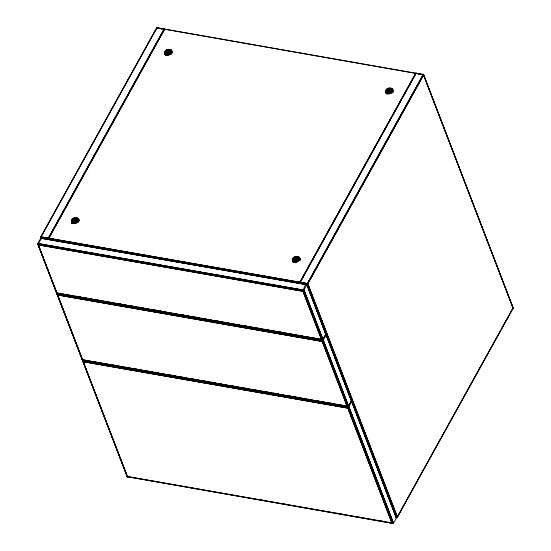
<?xml version="1.0" encoding="UTF-8"?>
<svg xmlns="http://www.w3.org/2000/svg" width="551" height="551" viewBox="0 0 551 551"><rect width="100%" height="100%" fill="white"/><g stroke="black" fill="none" stroke-linecap="round" stroke-linejoin="round"><path stroke-width="0.83" d="M38.536 244.933C38.171 241.434 43.791 236.593 41.621 238.335M57.759 295.012L57.938 293.662L57.786 295.074L322.232 341.462L326.295 334.588L351.559 401.066L348.363 406.548L82.313 359.982L57.001 293.628L323.279 340.201L348.659 406.307M38.487 244.554L38.715 243.576L38.556 244.995L303.009 291.376L307.045 284.481L325.93 334.292L323.024 339.533L322.273 339.809L56.705 293.228L37.778 243.549L40.808 238.073L42.186 238.184M57.71 294.633L57.945 293.655M48.708 238.762L48.75 238.135L48.708 238.762L299.806 282.801L299.847 282.174L40.96 236.813L41.635 238.707L40.891 236.847L48.784 238.397L164.57 29.355L164.212 28.804L156.677 27.791L164.57 29.355M299.806 282.801L299.847 282.174M71.857 221.261L74.337 221.743L75.253 223.389L73.331 218.382L74.344 221.998L75.253 223.389C86.5 218.01 67.773 214.194 72.209 223.506M164.77 54.577L168.034 55.327C180.087 50.169 161.36 45.258 165.472 55.121M293.029 262.235C289.289 257.324 299.813 253.426 300.15 259.645L299.551 258.061L300.109 259.555M386.141 93.456C382.959 83.828 400.632 89.262 388.854 94.063L386.933 89.055M83.415 361.849L83.573 360.43L83.394 361.787M127.157 476.794L128.169 476.622L127.522 476.76L82.678 360.285L348.914 406.969L393.51 523.161L392.767 523.436L127.446 476.746M303.987 290.239L37.778 243.549L37.929 244.313L303.498 290.894L322.273 339.809L321.536 339.595L303.064 291.334C303.47 289.798 304.682 284.047 306.714 284.585L311.356 296.658M350.243 403.036C353.115 397.739 347.371 406.989 347.867 408.229L348.693 406.734M83.311 361.773L347.922 408.188L351.903 401.342L396.417 517.919L393.51 523.161M75.253 223.389C75.397 220.076 71.258 220.607 72.284 223.396M165.5 53.743L165.5 54.694L164.728 52.428L165.576 53.454L164.728 52.428M320.379 339.182L322.073 339.478L321.488 339.512L302.988 291.321L303.167 289.971L37.826 243.425L56.746 293.228L37.757 243.831L303.815 290.494L322.734 339.774L56.677 293.111M322.211 341.4L322.39 340.05L322.211 341.4L347.116 406.287L347.908 406.583L322.721 340.973L57.152 294.392L57.001 293.628L323.21 340.318M347.839 408.174L348.528 406.707L347.839 408.174L348.018 406.824L347.839 408.174L391.975 523.14L392.767 523.436L348.356 407.747L82.788 361.167M73.868 223.437L72.291 223.121L73.868 223.437L74.344 221.998L71.878 221.516M167.029 55.272L167.6 53.357L166.595 49.996L168.516 55.004L167.607 53.612L165.148 53.13M395.942 516.556L396.417 517.919L351.807 401.355M326.282 334.76L351.559 401.066L326.295 334.588M396.486 517.658L351.91 401.534L350.994 401.465L350.291 402.96M423.43 74.302L307.313 283.806L397.023 517.506L513.133 307.981L423.313 74.254L513.167 308.181L423.313 74.254L307.244 283.799L397.147 517.479L397.464 517.017L307.727 283.62L423.691 74.895L423.43 74.302L415.785 73.242L299.896 282.463L307.954 283.841L300.219 282.243L416.019 73.304L423.685 74.895L422.107 74.578L423.685 74.895L423.147 74.55M351.559 401.066L326.226 334.56M302.988 291.321L303.167 289.964L304.056 290.115L322.852 339.719L303.904 290.363L37.757 243.68L56.698 293.036L322.073 339.478M82.333 359.81L56.98 293.766L323.127 340.442L348.48 406.493L347.633 406.342M127.24 476.856L82.616 360.685L348.673 407.347L393.221 523.402L127.281 476.463M423.664 74.709L307.83 283.848L397.126 517.203L397.464 517.017L396.954 517.506M83.573 360.437L83.366 361.676M303.167 289.971L302.94 291.073M348.018 406.824L347.812 408.057M415.785 73.242L420.613 74.254M300.123 282.546L299.902 282.456M513.022 307.961L423.533 74.399L307.458 283.827L397.147 517.479L513.229 308.016M41.442 238.659L40.815 236.999L156.773 27.667M40.843 236.992L156.945 27.557M40.953 237.088L157.069 27.55M48.212 238.363L164.267 28.824M48.281 238.369L164.322 28.852M48.426 238.383L164.425 28.948M48.502 238.39L164.467 29.017M48.653 238.397L164.584 29.1L419.745 74.103M415.847 73.214L299.84 282.167L300.419 283.675M415.998 73.028L299.909 282.491L300.288 282.25M300.006 282.525L416.177 73.001M303.009 291.376L303.835 289.881M423.574 74.461L307.61 283.841L397.264 517.396M423.616 74.537L307.685 283.841L397.312 517.334M323.217 338.548L324.883 335.545M323.065 339.96L322.232 341.462L347.199 406.301L347.908 406.583L322.5 341.214L57.152 294.392M423.767 469.101L397.381 517.182M424.601 467.599L440.834 438.286M441.668 436.785L444.168 432.273M444.994 430.772L457.902 407.471M458.735 405.97L462.902 398.449M463.728 396.947L500.363 330.807M501.196 329.305L512.437 309.008M48.137 238.349L299.799 282.305M56.794 292.836L57.683 292.994L57.035 293.132L37.929 244.313M303.904 290.363L323.024 339.533M323.127 340.442L348.576 406.411M392.491 523.195L393.338 523.347L348.914 406.969L393.435 523.264M57.015 293.07L57.683 292.987L57.084 293.208M326.24 334.85L325.359 334.698L325.944 334.664L339.471 369.914M325.359 334.698L325.896 334.581M415.606 73.187L164.48 29.182M156.656 27.881L162.214 28.969M296.383 256.387L298.311 261.394L295.591 262.448L293.669 257.441M165.81 52.676L167.435 52.937L166.113 50.32L166.45 52.607L165.576 53.454L164.845 51.98L165.686 53.199L165.045 51.532L165.837 52.986L165.328 51.098L166.016 52.806L165.693 50.692C165.789 52.944 168.337 52.531 168.516 55.004L167.6 53.357L165.947 53.034L167.6 53.357M171.32 54.26L169.605 54.508L167.676 49.5M169.088 54.735L166.326 54.797L164.77 53.295L165.396 54.845M389.653 88.002L391.575 93.009L390.425 93.243L388.496 88.236M389.908 93.463L387.146 93.532L385.59 92.024M75.563 217.652L77.491 222.659L76.334 222.893L74.413 217.886M75.824 223.121L73.063 223.183L71.506 221.681L72.133 223.231M296.645 261.849L294.386 262.042L292.478 260.802M57.035 293.132L57.683 292.994M306.742 284.64L40.733 238.177L307.079 284.605M325.965 334.726L325.29 334.801L326.185 334.96M321.467 339.457L322.135 339.375L320.441 339.079M127.501 476.698L128.176 476.615M127.185 476.663L392.622 523.002M44.163 237.46L48.846 238.397M303.27 282.911L307.665 283.586L303.808 283.014M165.066 53.812L167.497 54.177L168.034 55.327L167.339 54.604L164.942 54.156M72.388 220.882L74.02 221.165L72.401 220.896L74.02 221.165L72.849 218.706L73.187 220.992L72.422 219.078L72.753 221.192L72.064 219.484L72.567 221.371L71.782 219.918L72.422 221.585L71.582 220.366L72.312 221.839L71.465 220.813L72.277 223.63L71.437 221.254L72.202 222.762M71.802 222.198L74.233 222.563L74.771 223.713L74.344 221.998L71.892 221.564L74.344 221.998M44.7 237.564L48.564 238.142M165.128 53.516L167.573 53.888L168.034 55.327L167.607 53.612L165.155 53.178L167.607 53.612M74.302 222.273L71.864 221.901L74.302 222.273L74.771 223.713M164.928 54.218L167.339 54.604M72.546 221.061L74.171 221.323L73.331 218.382M71.664 222.604L74.075 222.99L71.678 222.542M73.834 221.047L72.229 220.779L73.834 221.047L72.849 218.706L73.407 220.965M57.38 294.716L322.39 341.317L347.378 406.404M165.899 52.841L167.545 53.13M164.756 54.639L167.139 55.052M72.636 221.226L74.275 221.516M71.871 221.309L74.337 221.743M48.695 238.328L299.778 282.436M48.674 238.466L299.765 282.573M48.674 238.597L299.778 282.697M41.16 237.901L307.086 284.543L325.978 334.168L307.017 284.771L40.808 238.073M37.792 243.983L303.718 290.625L322.597 339.809L321.564 339.526M37.847 244.148L303.608 290.763L322.438 339.822L321.929 339.636M38.033 244.472L303.387 291.018L322.101 339.774M38.157 244.63L303.277 291.135L321.922 339.712M38.301 244.782L303.167 291.238L321.743 339.63M325.262 333.024L325.91 333.569L325.248 333.451M325.269 333.162L325.724 333.238M325.262 333.3L325.827 333.403M325.572 334.498L326.309 334.622L325.427 334.609M66.161 294.475L67.856 294.771M75.487 296.114L77.181 296.41M78.876 296.707L80.57 297.003M84.806 297.747L86.507 298.043M88.201 298.346L89.896 298.642M97.52 299.978L99.214 300.274M100.916 300.57L102.61 300.867M106.846 301.611L108.54 301.914M110.234 302.21L111.929 302.506M119.56 303.842L121.254 304.138M128.886 305.481L130.58 305.777M132.274 306.074L133.969 306.37M138.205 307.114L139.899 307.41M141.6 307.706L143.294 308.009M150.919 309.345L152.613 309.641M154.314 309.938L156.009 310.234M160.245 310.978L161.939 311.274M163.633 311.577L165.328 311.873M172.959 313.209L174.653 313.505M182.285 314.841L183.979 315.144M185.673 315.441L187.368 315.737M191.603 316.481L193.298 316.777M194.999 317.073L196.693 317.369M204.318 318.712L206.012 319.008M213.643 320.345L215.338 320.641M217.032 320.937L218.726 321.24M226.358 322.576L228.052 322.872M235.683 324.208L237.378 324.505M245.002 325.848L246.696 326.144M248.391 326.44L250.092 326.736M257.716 328.079L259.411 328.375M267.042 329.712L268.736 330.008M279.756 331.943L281.451 332.239M289.075 333.575L290.776 333.872M298.401 335.215L300.095 335.511M311.115 337.439L312.81 337.742M56.739 292.946L61.009 293.69M62.704 293.986L64.405 294.282M66.099 294.578L73.724 295.921M75.418 296.218L83.049 297.554M84.744 297.85L92.375 299.193M94.069 299.489L95.764 299.785M97.458 300.081L105.089 301.418M106.784 301.714L114.408 303.057M116.103 303.353L117.804 303.649M119.498 303.945L123.734 304.689M125.428 304.985L127.123 305.288M128.817 305.585L136.448 306.921M138.143 307.217L145.774 308.553M147.468 308.856L149.163 309.152M150.857 309.448L158.488 310.785M160.183 311.081L167.807 312.424M169.501 312.72L171.196 313.016M172.897 313.312L177.133 314.056M178.827 314.352L180.521 314.649M182.216 314.952L189.847 316.288M191.541 316.584L199.173 317.92M200.867 318.216L202.561 318.519M204.256 318.815L208.492 319.559M210.186 319.855L211.88 320.152M213.581 320.448L221.206 321.784M222.9 322.087L224.594 322.383M226.296 322.679L230.532 323.423M232.226 323.719L233.92 324.016M235.614 324.312L239.857 325.056M241.552 325.352L243.246 325.655M244.94 325.951L252.572 327.287M254.266 327.583L255.96 327.879M257.654 328.182L261.89 328.919M263.585 329.222L265.279 329.519M266.98 329.815L271.216 330.559M272.91 330.855L274.605 331.151M276.299 331.447L277.993 331.75M279.694 332.046L283.93 332.79M285.625 333.086L287.319 333.383M289.013 333.679L293.256 334.423M294.95 334.719L296.645 335.015M298.339 335.318L302.575 336.062M304.269 336.358L305.963 336.654M307.665 336.95L309.359 337.246M311.053 337.543L315.289 338.286M316.983 338.589L318.678 338.886M57.015 294.069L322.941 340.711L348.225 406.583L347.564 406.411L348.074 406.597L322.831 340.842L57.07 294.227M57.256 294.558L322.61 341.097L347.736 406.548M57.524 294.861L322.287 341.413L322.39 340.043L322.163 341.159M351.201 401.273L351.937 401.397M351.132 401.314L351.931 401.459M103.657 363.329L105.358 363.632M112.983 364.969L114.677 365.265M125.697 367.2L127.391 367.496M135.023 368.833L136.717 369.129M147.737 371.064L149.431 371.36M157.056 372.696L158.75 372.993M166.381 374.336L168.076 374.632M169.77 374.928L171.464 375.224M179.096 376.56L180.79 376.863M182.484 377.159L184.179 377.456M188.421 378.2L190.116 378.496M191.81 378.792L193.504 379.088M201.136 380.431L202.83 380.727M204.524 381.023L206.219 381.32M210.454 382.063L212.149 382.36M213.85 382.656L215.544 382.959M219.78 383.703L221.474 383.999M223.169 384.295L224.863 384.591M232.494 385.927L234.189 386.223M235.883 386.526L237.577 386.823M241.82 387.567L243.514 387.863M245.209 388.159L246.903 388.455M254.534 389.798L256.229 390.094M263.853 391.43L265.548 391.727M267.249 392.023L268.943 392.319M273.179 393.063L274.873 393.366M276.568 393.662L278.262 393.958M285.893 395.294L287.588 395.59M289.282 395.887L290.976 396.19M295.219 396.934L296.913 397.23M298.608 397.526L300.302 397.822M307.933 399.158L309.628 399.461M317.252 400.797L318.946 401.094M320.641 401.39L322.342 401.686M326.578 402.43L328.272 402.726M329.966 403.029L331.661 403.325M339.292 404.661L340.986 404.957M84.103 360.017L89.186 360.912M90.881 361.208L92.575 361.504M94.269 361.8L98.512 362.544M100.206 362.84L101.901 363.137M103.595 363.433L111.226 364.776M112.921 365.072L120.545 366.408M122.239 366.704L123.941 367.007M125.635 367.303L133.259 368.64M134.954 368.936L142.585 370.272M144.279 370.575L145.974 370.871M147.668 371.167L155.299 372.504M156.994 372.8L164.625 374.143M166.319 374.439L177.339 376.367M179.034 376.67L186.658 378.007M188.352 378.303L195.984 379.639M197.678 379.935L199.372 380.238M201.067 380.534L208.698 381.871M210.392 382.167L218.024 383.503M219.718 383.806L227.343 385.142M229.037 385.438L230.738 385.734M232.432 386.031L240.057 387.374M241.751 387.67L249.383 389.006M251.077 389.302L252.771 389.598M254.466 389.901L258.708 390.645M260.403 390.941L262.097 391.238M263.791 391.534L271.423 392.87M273.117 393.166L274.811 393.469M276.506 393.765L280.741 394.509M282.436 394.805L284.13 395.101M285.831 395.398L293.456 396.734M295.15 397.037L302.781 398.373M304.476 398.669L306.17 398.965M307.864 399.261L312.107 400.005M313.801 400.308L315.496 400.605M317.19 400.901L324.815 402.237M326.516 402.533L328.21 402.829M329.904 403.132L334.14 403.876M335.834 404.172L337.529 404.468M339.23 404.765L343.466 405.508M345.16 405.805L346.855 406.101M347.096 406.232L82.643 359.844L57.683 294.999M82.306 359.886L348.363 406.548L323.038 340.573L56.98 293.91L82.381 360.003M348.845 407.093L82.629 360.402L126.978 475.665M348.762 407.217L82.609 360.533L127.295 476.842M82.643 360.843L348.569 407.485L393.083 523.436L392.057 523.154L347.922 408.188M82.705 361.001L348.466 407.616L392.932 523.45L392.415 523.264M82.891 361.332L348.246 407.871L392.587 523.402M83.015 361.484L348.129 407.988L392.408 523.34M83.153 361.635L348.025 408.091L392.229 523.257M395.756 516.79L396.21 516.866M395.756 516.928L396.314 517.031M395.742 517.079L396.396 517.196M395.714 517.224L396.451 517.355M395.68 517.368L396.486 517.513M154.452 481.23L156.147 481.526M261.243 499.957L262.944 500.253M283.283 503.821L284.977 504.124M305.323 507.691L307.017 507.988M327.356 511.555L329.05 511.851M336.682 513.188L338.376 513.484M340.07 513.787L341.765 514.083M349.396 515.419L351.09 515.715M358.722 517.058L360.416 517.355M362.11 517.651L363.805 517.947M371.436 519.283L373.13 519.579M380.755 520.922L382.449 521.218M384.143 521.515L385.845 521.811M390.08 522.555L391.775 522.851M165.128 53.461L167.573 53.888M165.073 53.75L167.497 54.177M71.809 222.136L74.233 222.563M306.962 284.881L306.074 284.715L306.673 284.502M350.925 401.569L351.813 401.734M156.904 27.853L162.276 28.969M164.04 29.107L164.577 29.444M321.86 339.685L322.273 339.809M347.488 406.459L347.908 406.583M392.346 523.312L392.767 523.436M351.524 401.355L354.369 408.725M351.228 399.854L351.538 400.343M71.465 220.813L72.236 222.129M165.465 54.377L164.701 52.868L165.458 54.935M74.171 221.323L72.849 218.706L73.627 220.985M167.29 52.779L166.113 50.32L166.671 52.579M72.229 223.079L71.437 221.254L72.195 223.32M167.098 52.662L166.113 50.32L166.891 52.6M165.555 55.01L164.701 52.868L165.396 54.714M164.77 53.295L165.328 54.707M71.506 221.681L72.064 223.093M392.663 89.276L393.214 90.708M392.422 88.925L393.249 91.067M392.105 88.615L393.2 91.473M391.713 88.36L393.09 91.934M391.265 88.167L392.636 91.748M390.755 88.043L392.408 92.334M390.218 87.988L392.14 92.995M389.075 88.084L390.996 93.091M387.945 88.449L389.867 93.456M387.415 88.725L389.337 93.732M386.506 89.427L388.159 93.718M386.148 89.834L387.794 94.125M385.865 90.261L387.236 93.842M385.666 90.708L387.036 94.283M385.548 91.156L386.375 93.305M385.521 91.604L386.347 93.746M299.4 257.661L300.102 259.487M299.159 257.31L299.985 259.452M298.842 257L299.937 259.858M298.449 256.745L299.551 259.611M297.995 256.552L299.372 260.134M297.492 256.429L298.869 260.003M296.955 256.373L298.601 260.664M306.948 284.502L325.93 334.292L307.052 284.681M306.879 284.543L325.152 332.136M326.102 334.622L351.083 399.702M351.738 401.397L395.632 515.757M312.265 299.041L314.118 303.876M315.351 307.072L316.894 311.088M317.507 312.686L319.67 318.32M320.276 319.897L322.445 325.551M323.044 327.108L325.221 332.776M340.387 372.304L342.24 377.125M342.846 378.702L345.009 384.329M345.608 385.9L347.777 391.541M348.37 393.097L350.539 398.752M354.989 410.33L395.708 516.404M295.811 256.47L297.733 261.477M295.233 256.621L297.154 261.629L298.993 260.251L299.62 258.481L300.143 260.01M294.675 256.835L296.596 261.842M294.151 257.11L296.073 262.118M293.242 257.813L295.164 262.82M292.884 258.219L294.53 262.51M292.602 258.646L293.972 262.228M292.395 259.094L293.497 261.959M292.285 259.542L293.104 261.691M292.257 259.989L293.084 262.131M171.602 50.189L172.153 51.622M171.285 49.886L172.112 52.028M170.893 49.631L172.27 53.206M170.445 49.438L171.816 53.013M169.942 49.308L171.588 53.605M169.398 49.253L171.044 53.543M168.833 49.266L170.755 54.273M168.255 49.349L170.176 54.356M167.125 49.721L169.047 54.728M78.579 218.933L79.13 220.366M78.338 218.575L79.165 220.724M78.022 218.272L79.117 221.13M77.629 218.017L78.731 220.875M77.174 217.824L78.552 221.399M76.672 217.693L78.325 221.991M76.134 217.638L78.056 222.645M74.991 217.735L76.913 222.742M73.855 218.106L75.783 223.114M57.049 293.511L82.505 359.948L56.98 293.766M82.678 360.285L127.364 476.801M37.757 243.68L56.808 293.215M348.914 406.969L393.338 523.347M304.056 290.115L322.948 339.636M323.279 340.201L348.48 406.493M299.551 258.061L300.075 259.48M300.102 260.051L299.62 258.481L300.047 260.113M166.595 49.996L167.435 52.937M165.693 50.692L166.223 52.682M72.422 219.078L72.959 221.068M392.863 90.536L393.159 92.1M128.107 476.725L127.625 476.897L128.107 476.725M83.043 360.072L82.671 359.906L83.043 360.072"/></g></svg>
